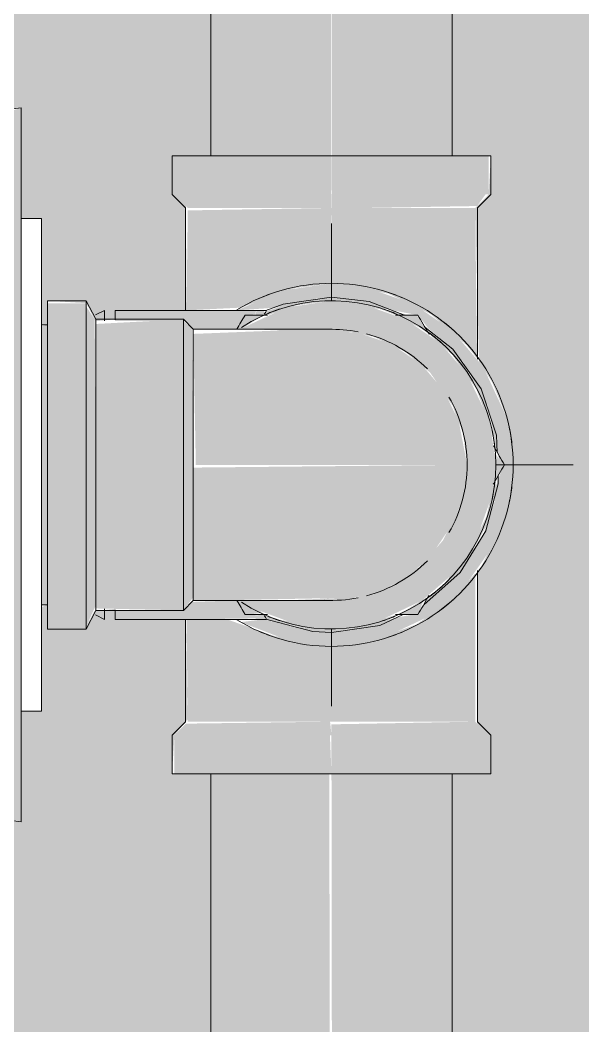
# Model space of a CAD drawing. Header units: metres. Extents: x 34 to 87, y -2.3 to 19.3.
# Drawn here: x 70.4488 to 70.5071, y 0.6419 to 0.7461 of the extents above; entities that cross this region are included whole.
import ezdxf

# ---------------------------------------------------------------- set-up
doc = ezdxf.new("R2010")
doc.units = ezdxf.units.M
for name, color, linetype, lineweight in [('P-PIPE', 7, 'Continuous', 5), ('P-PIPE-CNTR', 7, 'Continuous', 5), ('P-SANR-FIXT', 7, 'Continuous', 5), ('S-BEAM', 7, 'Continuous', 5)]:
    doc.layers.add(name, color=color, linetype=linetype, lineweight=lineweight)

# ---------------------------------------------------------------- blocks, each defined once
blk = doc.blocks.new('IFC_ifc-6-TÉRREO - 01')
at = {"layer": 'S-BEAM', "true_color": 0x767657}
h = blk.add_hatch(color=47, dxfattribs=at)
h.paths.add_polyline_path([(41.18261709470158, 0.3000000000000748), (41.33261709470194, 0.3000000000000726), (41.33261709470196, 2.775000000000077), (41.18261709470194, 2.775000000000079), (41.18261784034421, 1.83195042604519), (41.18671396389377, 1.83195042604519), (41.18671396389377, 1.836450426045189), (41.19071396389377, 1.836192486853614), (41.19171396389378, 1.834320657560977), (41.20104779117923, 1.834276681081775), (41.20110326988079, 1.834516637266006), (41.20104779117923, 1.84624882154602), (41.19986503541626, 1.847450426045184), (41.19986503541626, 1.851450426045187), (41.20361396389379, 1.851450426045187), (41.20361396389378, 2.120600000000077), (41.19911396389378, 2.120600000000077), (41.19911396389378, 2.134700000000076), (41.20034402427562, 2.134979892321835), (41.19969322484686, 2.134900000000065), (41.19160870073589, 2.134700000000076), (41.19071396389377, 2.133000000000065), (41.18671396389377, 2.133000000000065), (41.18671396389377, 2.167000000000066), (41.19071396389377, 2.167000000000066), (41.19171396389378, 2.165100000000064), (41.20081396389364, 2.165100000000064), (41.20181396389378, 2.164040000000076), (41.21000790868254, 2.162718523061313), (41.21662211826451, 2.159753486872171), (41.22247787791673, 2.154915982355199), (41.22659545773327, 2.149294611075399), (41.22931279287429, 2.142089328230863), (41.23015396389378, 2.135700000000075), (41.23311396389378, 2.134700000000076), (41.23311396389378, 2.120600000000077), (41.22861396389377, 2.120600000000077), (41.22861396389377, 1.851450426045187), (41.23261396389377, 1.851450426045187), (41.23205174002756, 1.847134315088156), (41.23098488843196, 1.846020456320466), (41.23098452430482, 1.829931132174746), (41.23015396389377, 1.828839788566027), (41.23103575768399, 1.827469123779898), (41.23253470294069, 1.823850349811931), (41.23311396389377, 1.819450426045188), (41.23210730057017, 1.814018661678947), (41.23015396389377, 1.810061063524352), (41.23015396389377, 1.809801923775809), (41.23118013660833, 1.808950426045184), (41.23118013660833, 1.792651457246465), (41.23236289237129, 1.791450426045184), (41.23236289237129, 1.787450426045185), (41.22861396389377, 1.787450426045185), (41.22861396389377, 1.751450425604936), (41.23261396389377, 1.751450425604936), (41.23205174002755, 1.747134314647907), (41.23098488843196, 1.746020455880214), (41.23098452430482, 1.729931131734495), (41.23018007577208, 1.728850425604935), (41.23103575768399, 1.727513790481134), (41.23253470294069, 1.723895016513171), (41.23311396389377, 1.719495092746426), (41.23210730057017, 1.714063328380188), (41.23015396389377, 1.710105730225594), (41.23015396389377, 1.709801923335557), (41.23118013660833, 1.708950425604935), (41.23118013660833, 1.692651456806214), (41.23236289237129, 1.691450425604934), (41.23236289237129, 1.687450425604933), (41.22861396389377, 1.687450425604933), (41.22861396389376, 0.732000000000074), (41.23261396389377, 0.732000000000074), (41.232363611149, 0.7280000000000749), (41.23098419540956, 0.7266000000000752), (41.23138483667956, 0.7107167851792716), (41.23276803369107, 0.708500000000075), (41.23427336942801, 0.7048657980480021), (41.23483286736035, 0.6993840106727296), (41.23413813768001, 0.6948077236320523), (41.2318168379679, 0.6898462098609484), (41.23116867410306, 0.6885549820057568), (41.23118013660832, 0.6732017079273026), (41.232363611149, 0.6720000000000746), (41.232363611149, 0.6680000000000734), (41.22861396389391, 0.6680000000000734), (41.22861396389391, 0.4673900000000761), (41.23261396389391, 0.4673900000000761), (41.23236361114915, 0.4633900000000749), (41.2309841954097, 0.4619900000000752), (41.2309841954097, 0.4469900000001197), (41.22994032485295, 0.4458900000001048), (41.23014315464808, 0.4233462917021553), (41.23040338305636, 0.4082500000000761), (41.23218803672253, 0.4032352380638564), (41.23261396389391, 0.4000000000000737), (41.23205174002768, 0.3957294857558859), (41.23040338305636, 0.3917500000000755), (41.22693928144122, 0.3876866914942953), (41.22358128582041, 0.3853863849646156), (41.21934920195768, 0.3839259271714619), (41.2152740468628, 0.383610577174988), (41.21048412933423, 0.3842156186525226), (41.18261709470158, 0.3827264791253885), (41.18261709470158, 0.3491383710591047)])
h.paths.add_polyline_path([(41.20207599982009, 0.4162091034555806), (41.20213130109373, 0.4460547062694034), (41.20124373237812, 0.4469900000000699), (41.20124373237812, 0.4619900000000752), (41.19986431663867, 0.4633900000000749), (41.19986431663867, 0.4673900000000761), (41.20361396389391, 0.4673900000000761), (41.20361396389391, 0.6680000000000734), (41.19961396389378, 0.6680000000000734), (41.19986431663853, 0.6720000000000833), (41.20124003513426, 0.6736505855314536), (41.20104779117922, 0.6840000000000741), (41.19371203962339, 0.6842688347746418), (41.19371203962339, 0.6850862241029007), (41.19156409121922, 0.6848487842057309), (41.19149461033486, 0.684718825009647), (41.19071396389377, 0.6832586797505158), (41.18671396389377, 0.6832586797505158), (41.18671396389377, 0.6854999997653645), (41.18611396457327, 0.6852775681357384), (41.18611396457327, 0.6744985631484578), (41.18401636664867, 0.6744653268042327), (41.18401636664867, 0.6630399860273184), (41.18261709470158, 0.6630399860273184), (41.18261709470158, 0.4171920363643271), (41.20207480200659, 0.4162091639610564)])
h.paths.add_polyline_path([(41.18671396389377, 0.7145000002347851), (41.18671396389377, 0.7170000000000752), (41.19071396389377, 0.7167413202496337), (41.19149461033361, 0.7152811749928285), (41.19160953773719, 0.7150662112209493), (41.19171396389378, 0.7148708893063811), (41.19371203962339, 0.7150662112209493), (41.19371203962339, 0.7160000000000755), (41.20111472761359, 0.7160000000000755), (41.20104779117922, 0.7267988651213173), (41.19986431663853, 0.7280000000000749), (41.19986431663853, 0.732000000000074), (41.20361396389378, 0.732000000000074), (41.20361396389379, 1.687450425604933), (41.19961396389378, 1.687450425604933), (41.20017618776, 1.691766385742178), (41.20124340348273, 1.692850425604934), (41.20081396389381, 1.704428881525554), (41.19160926433284, 1.704428881525554), (41.19071396389377, 1.702753031938), (41.18671396389377, 1.702753031938), (41.18671396389377, 1.706995092746427), (41.18261709470158, 1.706804814845713), (41.18261749252962, 0.7367927301741819), (41.18401636664867, 0.7369600139728679), (41.18401636664867, 0.7255014368516896), (41.18611396457327, 0.7255014368516896), (41.18611396457327, 0.7145000002347851)])
h.paths.add_polyline_path([(41.18463119869961, 1.731995092746428), (41.18671396389377, 1.731995092746428), (41.18671396389377, 1.736495092746427), (41.19071396389377, 1.736237153554853), (41.19171396389378, 1.734365324262212), (41.20104779117923, 1.734321347783013), (41.20110381257908, 1.734561303967245), (41.20104779117923, 1.746248821105768), (41.19986503541626, 1.747450425604933), (41.19986503541626, 1.751450425604934), (41.20361396389379, 1.751450425604934), (41.20361396389379, 1.787450426045185), (41.19961396389378, 1.787450426045185), (41.20017618776001, 1.791766386182429), (41.20124340348273, 1.792850426045183), (41.20081396389381, 1.804384214824316), (41.19160926433284, 1.804384214824316), (41.19071396389377, 1.802708365236762), (41.18671396389377, 1.802708365236762), (41.18671396389377, 1.806950426045189), (41.18261784034421, 1.806950426045189), (41.18261709470158, 1.731995092746428)])
h.paths.add_polyline_path([(41.20081396389376, 2.135182001427951), (41.20255236529268, 2.135700000000075), (41.20181396389378, 2.136438401398979), (41.20113040287021, 2.135579575348774)])
blk = doc.blocks.new('Joelho 90 com Bucha de Latao - Agua Fria_Soldavel - MEP - Tigre - Standard-V58-TÉRREO - 01')
at = {"layer": 'P-PIPE', "true_color": 0x009be6}
for points in [[(41.19071396389377, 0.7000000000000756), (41.19071396389377, 0.7167413202496346), (41.18671396389377, 0.7167413202496346), (41.18671396389377, 0.7000000000000756)], [(41.23253470294069, 0.7000000000000756), (41.23311396389378, 0.7000000000000756), (41.23253470294069, 0.7043999237668178), (41.23015396389378, 0.7093893625209118), (41.22739511209829, 0.7125883817895258), (41.22375260334057, 0.7150792190876424), (41.21965156475765, 0.7165342660108768), (41.21611396389377, 0.717000000000076), (41.21137735038909, 0.7162812775912237), (41.20686938758591, 0.7141510983687738), (41.20712727160701, 0.7140357239231071), (41.21841662314737, 0.7137368491582489), (41.22051388766052, 0.7132442677794741), (41.22373601883936, 0.7116970236612103), (41.22633473744459, 0.7095459415460939), (41.22864998246552, 0.7061097886094774), (41.22972803672239, 0.7032352380638561), (41.23015396389378, 0.7000000000000756), (41.23083639575811, 0.7000000000000756)], [(41.19071396389377, 0.7000000000000756), (41.19171396389378, 0.7000000000000756), (41.19160953773719, 0.71506621122095), (41.19071396389377, 0.7164207390469893), (41.19071396389377, 0.7018532748259645)], [(41.1997640376028, 0.7000000000000756), (41.20081396389378, 0.7000000000000756), (41.20081396389411, 0.71506621122095), (41.19171396389378, 0.7145898868352686), (41.19171396389378, 0.7000000000000756), (41.19575029314276, 0.7000000000000756)], [(41.20181396389378, 0.7000000000000756), (41.2016594556084, 0.7141985581364121), (41.20081396389411, 0.7148708893063819), (41.20081396389378, 0.7000000000000756)], [(41.23015396389378, 0.7000000000000756), (41.22926137578096, 0.7046337545754068), (41.2276576974043, 0.7077799259131926), (41.22541562693263, 0.7104082150420279), (41.2223550037025, 0.7124816525449852), (41.2188542499694, 0.7136937104632308), (41.21287250477296, 0.714000841577678), (41.20181396389378, 0.7135615986011735), (41.20207396389378, 0.7000000000000756), (41.22969712418413, 0.7000000000000756)], [(41.18671396389377, 0.6830000000000751), (41.19071396389377, 0.6832586797505167), (41.19071396389377, 0.7000000000000756), (41.18671396389377, 0.7000000000000756), (41.18671396389377, 0.6832586797505167)], [(41.19071396389377, 0.6832586797505167), (41.19171396389378, 0.6854101131646964), (41.19171396389378, 0.7000000000000756), (41.19071396389377, 0.7000000000000756), (41.19071396389377, 0.6840000000000749)], [(41.20081396389358, 0.6849337887792574), (41.20081396389378, 0.7000000000000735), (41.19171396389378, 0.699999052732349), (41.19171396389378, 0.6851291106937671), (41.19984960562849, 0.6849544877136079)], [(41.20081396389358, 0.6849337887792574), (41.20181396389378, 0.6863062891634113), (41.20181396389378, 0.7000000000000756), (41.20081396389378, 0.7000000000000756), (41.20081396389358, 0.6850187986698492)], [(41.20403989106529, 0.6859600000000762), (41.21798848202906, 0.6862360160664165), (41.21974778328703, 0.6864384013989798), (41.2232446387975, 0.687925927171463), (41.22620538842858, 0.6902897307516465), (41.22864998246308, 0.6938902113847873), (41.22969712418413, 0.6965299578966483), (41.23015396389378, 0.7000000000000756), (41.20181396389378, 0.6997162143053555), (41.20181396389365, 0.6859600000000762), (41.20379307406941, 0.6859600000000762)], [(41.21611396389377, 0.6830000000000751), (41.22051388766052, 0.6835792609531618), (41.22550332641462, 0.6859600000000762), (41.22870234568322, 0.6887188517955717), (41.23083639575811, 0.6915000000000775), (41.23268048192993, 0.6967073775904156), (41.23311396389378, 0.7000000000000756), (41.23015396389378, 0.7000000000000756), (41.22926137577596, 0.6953662454126834), (41.22762070757526, 0.6921299673570681), (41.2252118054619, 0.6894353872429052), (41.22236396389381, 0.6875220588879296), (41.21885424850633, 0.6863062891198995), (41.21236448384764, 0.6860067499659381), (41.2067245853471, 0.6859600122971304), (41.20761396389378, 0.6852775681357391), (41.21248014450054, 0.6834784013989765), (41.21609898189963, 0.6830019724170237)]]:
    blk.add_hatch(color=142, dxfattribs=at).paths.add_polyline_path(points)
at = {"layer": 'P-PIPE'}
for p, q in [((41.19071396389377, 0.717000000000076), (41.18671396389377, 0.717000000000076)), ((41.18671396389372, 0.7170000000000735), (41.18671396389372, 0.7000000000000735)), ((41.19171396389378, 0.7151000000000765), (41.19071396389377, 0.717000000000076)), ((41.19071396389372, 0.7000000000000736), (41.19071396389372, 0.7170000000000734)), ((41.20081396389378, 0.7151000000000765), (41.19171396389378, 0.7151000000000765)), ((41.19171396389372, 0.7000000000000735), (41.19171396389372, 0.7151000000000733)), ((41.20181396389393, 0.714040000000075), (41.20081396389361, 0.7151000000004382)), ((41.20081396389355, 0.7000000000000735), (41.20081396389355, 0.7151000000004355)), ((41.20181396389388, 0.7000000000000735), (41.20181396389388, 0.7140400000000734)), ((41.20181396389373, 0.7140400000000734), (41.20181396389373, 0.7000000000000735)), ((41.18671396389372, 0.7000000000000735), (41.18671396389372, 0.6830000000000733)), ((41.19071396389372, 0.6830000000000733), (41.19071396389372, 0.7000000000000735)), ((41.19171396389372, 0.6849000000000735), (41.19171396389372, 0.7000000000000735)), ((41.20081396389371, 0.6849000000002455), (41.20081396389371, 0.7000000000000735)), ((41.20181396389356, 0.6859600000000735), (41.20181396389356, 0.7000000000000735)), ((41.20181396389373, 0.7000000000000735), (41.20181396389373, 0.6859600000000735)), ((41.20081396389377, 0.6849000000002458), (41.20181396389361, 0.6859600000000762)), ((41.19071396389377, 0.6830000000000751), (41.19171396389378, 0.6849000000000747)), ((41.19171396389378, 0.6849000000000747), (41.20081396389378, 0.6849000000000747)), ((41.18671396389377, 0.6830000000000751), (41.19071396389377, 0.6830000000000751))]:
    blk.add_line(p, q, dxfattribs=at)
at = {"layer": 'P-PIPE', "flags": 128}
for points in [[(41.20181396389378, 0.714040000000075), (41.20238581137264, 0.714040000000075), (41.20295674401754, 0.714040000000075), (41.20352584845801, 0.714040000000075), (41.20409221424836, 0.714040000000075), (41.20465493532415, 0.714040000000075), (41.20521311145168, 0.714040000000075), (41.20576584966825, 0.714040000000075), (41.20631226571059, 0.714040000000075), (41.20685148542962, 0.714040000000075), (41.20738264618879, 0.714040000000075), (41.20790489824422, 0.714040000000075), (41.20841740610402, 0.714040000000075), (41.20891934986494, 0.714040000000075), (41.20940992652405, 0.714040000000075), (41.20988835126332, 0.714040000000075), (41.21035385870526, 0.714040000000075), (41.21080570413724, 0.714040000000075), (41.21124316470297, 0.714040000000075), (41.21166554055885, 0.714040000000075), (41.21207215599364, 0.714040000000075), (41.21246236050936, 0.714040000000075), (41.21283552986203, 0.714040000000075), (41.2131910670603, 0.714040000000075), (41.21352840332048, 0.714040000000075), (41.21384699897654, 0.714040000000075), (41.21414634434336, 0.714040000000075), (41.21442596053223, 0.714040000000075), (41.21468540021689, 0.714040000000075), (41.21492424834921, 0.714040000000075), (41.2151421228231, 0.714040000000075), (41.21533867508591, 0.714040000000075), (41.21551359069591, 0.714040000000075), (41.21566658982547, 0.714040000000075), (41.2157974277086, 0.714040000000075), (41.21590589503261, 0.714040000000075), (41.21599181827292, 0.714040000000075), (41.21605505997066, 0.714040000000075), (41.21609551895263, 0.714040000000075), (41.21611313049306, 0.714040000000075), (41.21611396389378, 0.714040000000075)], [(41.21611396389378, 0.6859600000000762), (41.21610252541902, 0.6859600000000762), (41.21606822829391, 0.6859600000000762), (41.21601112738649, 0.6859600000000762), (41.21593131404605, 0.6859600000000762), (41.21582891595691, 0.6859600000000762), (41.21570409693416, 0.6859600000000762), (41.21555705666162, 0.6859600000000762), (41.21538803037235, 0.6859600000000762), (41.21519728847237, 0.6859600000000762), (41.21498513610802, 0.6859600000000762), (41.21475191267783, 0.6859600000000762), (41.21449799128952, 0.6859600000000762), (41.21422377816317, 0.6859600000000762), (41.21392971198127, 0.6859600000000762), (41.21361626318699, 0.6859600000000762), (41.21328393323152, 0.6859600000000762), (41.21293325377192, 0.6859600000000762), (41.2125647858205, 0.6859600000000762), (41.21217911884737, 0.6859600000000762), (41.21177686983744, 0.6859600000000762), (41.21135868230331, 0.6859600000000762), (41.21092522525582, 0.6859600000000762), (41.21047719213378, 0.6859600000000762), (41.21001529969461, 0.6859600000000762), (41.20954028686769, 0.6859600000000762), (41.20905291357221, 0.6859600000000762), (41.20855395950146, 0.6859600000000762), (41.20804422287553, 0.6859600000000762), (41.20752451916429, 0.6859600000000762), (41.20699567978279, 0.6859600000000762), (41.20645855076125, 0.6859600000000762), (41.20591399139152, 0.6859600000000762), (41.2053628728524, 0.6859600000000762), (41.20480607681602, 0.6859600000000762), (41.20424449403725, 0.6859600000000762), (41.20367902292873, 0.6859600000000762), (41.20311056812362, 0.6859600000000762), (41.20254003902833, 0.6859600000000762), (41.20196834836771, 0.6859600000000762), (41.20181396389378, 0.6859600000000762)]]:
    blk.add_lwpolyline(points, dxfattribs=at)
at = {"layer": 'P-PIPE'}
for radius, start, end in [(0.01699999999999591, 0, 123.172175683538), (0.01699999999999291, 3.741829037015246e-13, 123.1721756835426), (0.01403999999999841, 78.68840559033333, 91.36566981354184), (0.01404000000000143, 78.68840559033559, 91.36566981354157), (0.01404000000000662, 44.99999999999985, 75.00000000001783), (0.01404000000000109, 44.99999999998841, 75.00000000001214), (0.01404000000000138, 0, 30.00000000001168), (0.01403999999999457, 0, 29.99999999999955), (0.01699999999999291, 236.8278243164571, 359.9999999999989), (0.01699999999999591, 236.8278243164614, 0), (0.01403999999999457, 329.9999999999993, 359.9999999999987), (0.01404000000000138, 329.9999999999876, 0), (0.01404000000000109, 284.9999999999874, 315.0000000000105), (0.01404000000000662, 284.999999999982, 314.9999999999998), (0.01404000000000052, 267.0499185720941, 281.3115883703052), (0.01404000000000016, 267.049918572094, 281.3115883703056)]:
    blk.add_arc((41.21611396389373, 0.7000000000000735), radius, start, end, dxfattribs=at)
blk = doc.blocks.new('AF_Registro de Pressão - Ø3_4_ _25mm_-3434113-TÉRREO - 01')
at = {"layer": 'P-PIPE', "true_color": 0xb08a71}
h = blk.add_hatch(color=23, dxfattribs=at)
h.paths.add_polyline_path([(41.21611396389377, 0.6826299645512253), (41.21609898189962, 0.6830019724170215), (41.21085267957383, 0.6839360481763902), (41.20916231159911, 0.684396418301165), (41.20937449355652, 0.6840000000000729), (41.21456466107428, 0.6827960304143674), (41.21609393534499, 0.6826321113608734)])
h.paths.add_polyline_path([(41.20949117943257, 0.7155000000000722), (41.21257636302988, 0.7165342660108747), (41.21611396389377, 0.717000000000074), (41.21611396389377, 0.7173700354489198), (41.21151810823341, 0.7166013494034775), (41.2093209687932, 0.7159000000000721), (41.20916231159911, 0.7155000000000722), (41.20947022870368, 0.7155000000000722)])
h = blk.add_hatch(color=23, dxfattribs=at)
h.paths.add_polyline_path([(41.21611396389377, 0.6826299645512253), (41.22096774689406, 0.6836390126548084), (41.22307539375663, 0.6845000000000749), (41.22236396389381, 0.6843455876204102), (41.21958953392801, 0.6834575674756205), (41.21611396389377, 0.6830000000000731)])
h.paths.add_polyline_path([(41.22571052020997, 0.6856217231174394), (41.22766059512437, 0.6871552444870694), (41.22967556249487, 0.6892488381433404), (41.23239524148492, 0.6941524626014214), (41.23326260363524, 0.6978175743109275), (41.23304874034572, 0.6983318932296682), (41.23280292155146, 0.6976373988492249), (41.23216178413101, 0.6946997705853478), (41.23015396389377, 0.6906106374792351), (41.2277704563216, 0.6876996299629635), (41.22587036696082, 0.6858985858113253)])
h.paths.add_polyline_path([(41.23343189994053, 0.701004454884861), (41.23328261784567, 0.7018810827898996), (41.2318397349285, 0.7071788223983885), (41.22886002276346, 0.7116970236612084), (41.22571052022657, 0.7143782768539597), (41.2265464276139, 0.7132396002986621), (41.22861396389376, 0.7113963295950985), (41.23113229387825, 0.7077856387453542), (41.23263556249487, 0.7036338193933126), (41.23311396389377, 0.7015551362714023), (41.23340783892562, 0.7010461297851641)])
h.paths.add_polyline_path([(41.2238080761826, 0.7155000000000722), (41.22372499421318, 0.7156013114532861), (41.21733654745595, 0.717160956179541), (41.21611396389377, 0.7173700354489198), (41.21611756715437, 0.717000000000074), (41.22130180343849, 0.7160943736457402), (41.22273674835498, 0.7155000000000722), (41.22372499421318, 0.7155000000000722)])
h = blk.add_hatch(color=23, dxfattribs=at)
h.paths.add_polyline_path([(41.20153902846688, 0.6840000000000729), (41.20827746853004, 0.6841000000000707), (41.20827746853004, 0.6845000000000749), (41.20713894612209, 0.6845451867794482), (41.20632210332832, 0.6859600000000742), (41.20165945560808, 0.68580144186375), (41.20081396389357, 0.6849337887792554), (41.19371203962338, 0.6849337887792555), (41.19371203962338, 0.684000000000073), (41.20124307458746, 0.6840000000000729)])
h.paths.add_polyline_path([(41.20632038094011, 0.7140370167361864), (41.20727512912894, 0.7155000000000722), (41.20827746853004, 0.7155966359133652), (41.20827746853004, 0.7160000000000742), (41.19371203962338, 0.7160000000000744), (41.19371203962338, 0.7149137758972542), (41.20100429694681, 0.7148708893063799), (41.20181396389381, 0.714040000000073), (41.20618618468591, 0.7140372317475612)])
h = blk.add_hatch(color=23, dxfattribs=at)
h.paths.add_polyline_path([(41.20916231159911, 0.6840000000000729), (41.2093209687932, 0.6841000000000707), (41.20908048576451, 0.6845000000000749), (41.20827746853004, 0.6843964183011672), (41.20827746853004, 0.6840000000000729)])
h.paths.add_polyline_path([(41.20908048576451, 0.7155000000000722), (41.20916231159911, 0.7160000000000742), (41.20827746853004, 0.7159000000000721), (41.20832615125548, 0.7155000000000722)])
h = blk.add_hatch(color=23, dxfattribs=at)
h.paths.add_polyline_path([(41.20761396389377, 0.6845000000000749), (41.20900143758336, 0.6847028577160736), (41.2067245853471, 0.6859600122971284), (41.20635756084609, 0.685898585777776), (41.20727848028717, 0.6845000000000749)])
h.paths.add_polyline_path([(41.20671987933574, 0.7140363766534933), (41.20827746853004, 0.7149972644834481), (41.20909396389377, 0.7155000000000722), (41.20713894612209, 0.7154548132206989), (41.20632038094011, 0.7140370167361864)])
h = blk.add_hatch(color=23, dxfattribs=at)
h.paths.add_polyline_path([(41.22313396389377, 0.6845000000000749), (41.22511498237554, 0.6845902213303611), (41.22565990543979, 0.6860801473118449), (41.22375260334057, 0.6849207809125067), (41.22286396389377, 0.6845000000000749)])
h.paths.add_polyline_path([(41.23284874988303, 0.6979854995872754), (41.23401182223865, 0.7000000000000736), (41.23294701539722, 0.7012680997293478), (41.23301657668458, 0.6992602707053079), (41.23289435347121, 0.6983318932296682)])
h.paths.add_polyline_path([(41.22622596542183, 0.7134854995872697), (41.2249519941299, 0.7155000000000722), (41.22273674835498, 0.7155000000000722), (41.225423290019, 0.7141014140864431), (41.22612679125606, 0.7135615986011715)])
blk.add_hatch(color=23, dxfattribs=at).paths.add_polyline_path([(41.18671396389377, 0.6854999997653634), (41.18671396389377, 0.714500000234784), (41.18611396457326, 0.7143393269710762), (41.18611396457327, 0.6854999997653634)])
at = {"layer": 'P-SANR-FIXT', "true_color": 0xe1e1e1}
for points in [[(41.18261709470157, 0.7000000000000716), (41.18401636664866, 0.7000000518758133), (41.18401636664866, 0.7369600139728668), (41.18261749252962, 0.7365914037499975), (41.18261712826725, 0.7018430615513251)], [(41.18401636664866, 0.6630399860273174), (41.18401636664866, 0.7000000000000716), (41.18261709470157, 0.7000000000000716), (41.18261672201881, 0.6632073619672281)]]:
    blk.add_hatch(color=254, dxfattribs=at).paths.add_polyline_path(points)
at = {"layer": 'P-PIPE'}
for p, q in [((41.18611396457326, 0.7255014368516884), (41.18401636664866, 0.7255014368516884)), ((41.18611396457322, 0.6744985631484576), (41.18611396457322, 0.7255014368516899)), ((41.19169018879996, 0.7155374086102676), (41.19261443834892, 0.7160000000000744)), ((41.19261443834888, 0.7148996538764132), (41.19261443834888, 0.7160000000000735)), ((41.19261443834888, 0.7148996538764132), (41.19261443834888, 0.7160000000000735)), ((41.20827746853004, 0.7160000000000742), (41.19371203962338, 0.7160000000000744)), ((41.19371203962334, 0.7160000000000738), (41.19371203962334, 0.7150276871721012)), ((41.20937449355652, 0.7160000000000742), (41.20827746853004, 0.7160000000000742)), ((41.18671396389377, 0.714500000234784), (41.18611396457326, 0.714500000234784)), ((41.18611396457327, 0.6854999997653634), (41.18671396389377, 0.6854999997653634)), ((41.19261443834892, 0.684000000000073), (41.19169018879996, 0.6844625913898799)), ((41.19261443834888, 0.6840000000000737), (41.19261443834888, 0.685100346123698)), ((41.19261443834888, 0.6840000000000737), (41.19261443834888, 0.685100346123698)), ((41.19371203962334, 0.6849723128280559), (41.19371203962334, 0.6840000000000738)), ((41.19371203962338, 0.684000000000073), (41.20827746853004, 0.6840000000000729)), ((41.20827746853004, 0.6840000000000729), (41.20937449355652, 0.6840000000000729)), ((41.18401636664866, 0.6744985631484567), (41.18611396457327, 0.6744985631484567))]:
    blk.add_line(p, q, dxfattribs=at)
at = {"layer": 'P-PIPE', "flags": 128}
for points in [[(41.21611396389378, 0.7173700354489198), (41.21112016520325, 0.7166367095946032), (41.20930556221279, 0.7159801063215163)], [(41.22367117098756, 0.7155000000000722), (41.21999760097485, 0.716930312888992), (41.21611396389378, 0.7173700354489198)], [(41.23326638484212, 0.7012911354447184), (41.23320687875144, 0.7030903710397197), (41.23159678605335, 0.7078740300653633), (41.22867938988765, 0.7119928395756958), (41.22578141006053, 0.7142554920598023)], [(41.22567990621236, 0.6855013490610518), (41.22944434247059, 0.6888636119638766), (41.232083218417, 0.6931661839748465), (41.23337371862168, 0.6980457742641825), (41.23334716105506, 0.6988487730602689)], [(41.21611396389378, 0.6826299645512253), (41.2211077625843, 0.6833632904055438), (41.22353856564772, 0.6845000000000749)], [(41.20930556221279, 0.6840198936786308), (41.21418719940066, 0.6827371581111417), (41.21611396389378, 0.6826299645512253)]]:
    blk.add_lwpolyline(points, dxfattribs=at)
at = {"layer": 'P-PIPE'}
for points in [[(41.20937449355647, 0.7160000000000736), (41.20941587642261, 0.7160000000000736), (41.20934514910348, 0.7158624649673021), (41.20916231159906, 0.7156035816989806)], [(41.20632052930284, 0.7140372737080725), (41.20660474256687, 0.7145295455215509), (41.2068862166105, 0.7150170728661236), (41.20716503472129, 0.7155000000000735)], [(41.20716503472129, 0.6845000000000736), (41.20689077388989, 0.684975033694585), (41.20661394323848, 0.6854545184479075), (41.20633446349714, 0.6859385915596123)], [(41.20916231159906, 0.6843964183011665), (41.20934514910348, 0.6841375350328449), (41.20941587642261, 0.6840000000000735), (41.20937449355647, 0.6840000000000735)]]:
    blk.add_open_spline(points, degree=3, dxfattribs=at)
for points, knots in [([(41.20716503472129, 0.7155000000000735), (41.20762289274027, 0.7155000000000735), (41.20832186846943, 0.7155000000000735), (41.20910448469242, 0.7155000000000735), (41.20941101827571, 0.7155000000000735), (41.20947613301481, 0.7155000000000735)], [0, 0, 0, 0, 0.1666666666666667, 0.25, 0.2724075779485653, 0.2724075779485653, 0.2724075779485653, 0.2724075779485653]), ([(41.22275179477263, 0.7155000000000735), (41.22281690951174, 0.7155000000000735), (41.22312344309503, 0.7155000000000735), (41.22390605931802, 0.7155000000000735), (41.22460503504718, 0.7155000000000735), (41.22506289306617, 0.7155000000000735)], [0.7275924220514459, 0.7275924220514459, 0.7275924220514459, 0.7275924220514459, 0.75, 0.8333333333333333, 1, 1, 1, 1]), ([(41.22506289306617, 0.7155000000000735), (41.22541671526717, 0.7148871619710908), (41.22579971028473, 0.7142237951416308), (41.22618779242672, 0.7135516171541861), (41.22621303989869, 0.7135078872499757)], [0, 0, 0, 0, 0.125, 0.133690243125908, 0.133690243125908, 0.133690243125908, 0.133690243125908]), ([(41.23286748906374, 0.7019820431997179), (41.23289323705873, 0.7019374463642053), (41.23328153158117, 0.7012649005230438), (41.233662379854, 0.7006052519645188), (41.23401182223861, 0.7000000000000737)], [0.8661342536531185, 0.8661342536531185, 0.8661342536531185, 0.8661342536531185, 0.875, 1, 1, 1, 1]), ([(41.23401182223861, 0.7000000000000737), (41.2336580000376, 0.699387161971091), (41.23327500502004, 0.6987237951416309), (41.23288692287805, 0.6980516171541862), (41.23286167540608, 0.6980078872499758)], [0, 0, 0, 0, 0.125, 0.133690243125908, 0.133690243125908, 0.133690243125908, 0.133690243125908]), ([(41.22620722624102, 0.6864820431997168), (41.22618147824603, 0.6864374463642047), (41.2257931837236, 0.6857649005230432), (41.22541233545077, 0.6851052519645187), (41.22506289306617, 0.6845000000000736)], [0.8661342536531839, 0.8661342536531839, 0.8661342536531839, 0.8661342536531839, 0.875, 1, 1, 1, 1]), ([(41.20947613301481, 0.6845000000000736), (41.20941101827571, 0.6845000000000736), (41.20910448469242, 0.6845000000000736), (41.20832186846943, 0.6845000000000736), (41.20762289274027, 0.6845000000000736), (41.20716503472129, 0.6845000000000736)], [0.727592422051446, 0.727592422051446, 0.727592422051446, 0.727592422051446, 0.75, 0.8333333333333333, 1, 1, 1, 1]), ([(41.22506289306617, 0.6845000000000736), (41.22460503504718, 0.6845000000000736), (41.22390605931802, 0.6845000000000736), (41.22312344309503, 0.6845000000000736), (41.22281690951174, 0.6845000000000736), (41.22275179477263, 0.6845000000000736)], [0, 0, 0, 0, 0.1666666666666667, 0.25, 0.2724075779485653, 0.2724075779485653, 0.2724075779485653, 0.2724075779485653])]:
    blk.add_open_spline(points, degree=3, knots=knots, dxfattribs=at)
at = {"layer": 'P-SANR-FIXT'}
for p, q in [((41.18401636664866, 0.7369600139728668), (41.1826174764312, 0.7367927282490575)), ((41.18401636664861, 0.7369600139728659), (41.18401636664861, 0.7000000000000919)), ((41.18401636664861, 0.7000000000000919), (41.18401636664861, 0.6630399860273181)), ((41.18261671297211, 0.6632073630490729), (41.18401636664866, 0.6630399860273174))]:
    blk.add_line(p, q, dxfattribs=at)
blk = doc.blocks.new('AN_AF_Soldavel_Adaptador Curto com Bolsa e Rosca - Standard-3502186-TÉRREO - 01')
at = {"layer": 'P-PIPE'}
for radius, start, end in [(0.01700000000000509, 107.9766967579357, 113.3537822829391), (0.01700000000000022, 66.6462177170551, 72.02330324208229), (0.01699999999999601, 47.97842997240492, 53.35430296592976), (0.01699999999999745, 6.646740794459788, 12.02503591957511), (0.01699999999999498, 347.9801637233103, 353.3548212500266), (0.01699999999999817, 306.6472662615199, 312.0267680595223), (0.01699999999999887, 246.6446628692306, 252.0206803273047), (0.01699999999999578, 287.9793196727237, 293.3553371307503)]:
    blk.add_arc((41.21611396389373, 0.7000000000000737), radius, start, end, dxfattribs=at)
blk = doc.blocks.new('AN_AF_Soldavel_Luva com Bucha de Latao - Standard-3434359-TÉRREO - 01')
at = {"layer": 'P-PIPE', "true_color": 0x009be6}
blk.add_hatch(color=142, dxfattribs=at).paths.add_polyline_path([(41.21611396389377, 0.6812000000000735), (41.2209797619417, 0.681840594465839), (41.22640011286662, 0.6843986884311654), (41.2294370518434, 0.6867448122015632), (41.23276803369106, 0.6915000000000755), (41.234273369428, 0.6951342019521441), (41.23491396389377, 0.7000000000000736), (41.234273369428, 0.7048657980480009), (41.23179778473824, 0.7101786207915176), (41.22861396389376, 0.7139025639284908), (41.22461396389377, 0.7166540697973532), (41.2199358908268, 0.7182968337737441), (41.21611396389377, 0.7188000000000736), (41.21095262371132, 0.7180369879739393), (41.20634739580018, 0.7160000000000742), (41.21037715651628, 0.7162812775912216), (41.21456466104766, 0.7172039695892838), (41.21611877658031, 0.717369212410714), (41.22211372180607, 0.7160681763987043), (41.22506289306621, 0.7155000000000722), (41.2261599909344, 0.7141014140864431), (41.22765041874473, 0.7128544933143898), (41.22967556249487, 0.710751161901958), (41.23227512182999, 0.7061652769235742), (41.23373930209821, 0.6995279812707614), (41.23328992574244, 0.6983318932296682), (41.23300116686374, 0.6962280060127146), (41.23183688349888, 0.6928164707704061), (41.22885107968676, 0.6882944186995034), (41.22456918395525, 0.6845000000000749), (41.22313396389377, 0.684235848029344), (41.21733654741223, 0.6828390438263583), (41.21538874570174, 0.6827076988608207), (41.21142731865912, 0.6834241198574389), (41.20916231159911, 0.6840000000000729), (41.20671396389377, 0.6837187224089255), (41.21171404012703, 0.6817792609531581), (41.2160744659092, 0.6812052000083922)])
at = {"layer": 'P-PIPE'}
for radius, start, end in [(0.01879999999999882, 89.9999999999998, 121.4121920155596), (0.01879999999999171, 269.9999999999996, 90), (0.01880000000000594, 107.9766967579412, 113.3537822829031), (0.01879999999999898, 66.64621771713242, 72.02330324205242), (0.01880000000000348, 47.97842997243539, 53.35430296590155), (0.01879999999999876, 6.646740794446538, 12.02503591957571), (0.01879999999999604, 347.9801637233098, 353.354821250037), (0.01880000000000349, 306.6472662615688, 312.0267680594903), (0.01879999999999876, 238.5878079844413, 269.9999999999996), (0.01879999999999806, 246.6446628693159, 252.0206803272315), (0.01880000000000184, 287.9793196727408, 293.3553371306826)]:
    blk.add_arc((41.21611396389373, 0.7000000000000736), radius, start, end, dxfattribs=at)

msp = doc.modelspace()

# ---------------------------------------------------------------- hatches: boundary and pattern name
at = {"layer": 'P-PIPE', "true_color": 0x00ffff}
for points in [[(70.47281268160614, 0.732000000000074), (70.48106268160615, 0.732000000000074), (70.48100994297366, 1.687450425604933), (70.46856268160616, 1.687450425604933), (70.46861427707485, 0.732000000000074), (70.47229410860467, 0.732000000000074)], [(70.49356268160614, 0.732000000000074), (70.49350846592326, 1.687450425604933), (70.48106268160615, 1.687450425604933), (70.48111542023864, 0.732000000000074), (70.49355573843346, 0.732000000000074)], [(70.47281268160629, 0.4673900000000761), (70.48106268160615, 0.4673900000000761), (70.48084300578975, 0.6680000000000734), (70.4685626816063, 0.6680000000000734), (70.46861427707499, 0.4673900000000761), (70.47244657987338, 0.4673900000000761)], [(70.49356268160628, 0.4673900000000761), (70.49351108613743, 0.6680000000000734), (70.48106268160615, 0.6680000000000734), (70.48134102860342, 0.4673900000000761), (70.49351108613757, 0.4673900000000761)]]:
    msp.add_hatch(color=4, dxfattribs=at).paths.add_polyline_path(points)
at = {"layer": 'P-PIPE', "true_color": 0x69503c}
for points in [[(70.4714586623818, 0.7280000000000749), (70.48106268160615, 0.7280000000000749), (70.48106268160615, 0.732000000000074), (70.46456268160617, 0.732000000000074), (70.46481303435091, 0.7280000000000749), (70.47135884568192, 0.7280000000000749)], [(70.48728457280325, 0.7280000000000749), (70.49731232886138, 0.7280000000000749), (70.49731232886138, 0.732000000000074), (70.48106268160615, 0.732000000000074), (70.4811023174728, 0.7280000000000749), (70.4867064461177, 0.7280000000000749)], [(70.46677257266884, 0.7266000000000731), (70.48106268160615, 0.7266000000000752), (70.48106268160615, 0.7280000000000749), (70.46481303435091, 0.7280000000000749), (70.46619245009038, 0.7266000000000731), (70.46664130715445, 0.7266000000000731)], [(70.4843118565753, 0.7266000000000752), (70.4961326428174, 0.7268027101516609), (70.49700045773993, 0.7280000000000749), (70.48106268160615, 0.7280000000000749), (70.48109773150476, 0.7266000000000752), (70.48429791966993, 0.7266000000000752)], [(70.46606344532597, 0.7160000000000755), (70.47166268160615, 0.7162812775912228), (70.47724075467312, 0.7182968337737453), (70.48106268160615, 0.7188000000000748), (70.48106268160615, 0.7266000000000752), (70.46618940084122, 0.7263494507957001), (70.46610495854247, 0.7194110375463619)], [(70.49612287448028, 0.7109913485856927), (70.49593291312195, 0.7266000000000752), (70.48106268160615, 0.7266000000000752), (70.48107217701646, 0.718798749905595), (70.48695627523203, 0.7177336786665753), (70.49134883072978, 0.7156013114532873), (70.49503565777698, 0.7124082369792037), (70.49600507748488, 0.711144864618953)], [(70.48106268160615, 0.6734000000000743), (70.49593357091246, 0.6734000000000743), (70.49593357091246, 0.6887619462017045), (70.49372564874508, 0.6862224851555188), (70.48982783133769, 0.683455758817648), (70.48488392571609, 0.6817030763310394), (70.48106268160615, 0.6812000000000747), (70.48106268160615, 0.6808409681206045)], [(70.47166268160615, 0.6734000000000743), (70.48106268160615, 0.6734000000000743), (70.48102318362157, 0.6812052000083935), (70.47516794724285, 0.6822667938424815), (70.47023736405895, 0.6840000000000741), (70.46606322061491, 0.6840000000000741), (70.46619179229984, 0.6734000000000743), (70.47135594391574, 0.6734000000000743)], [(70.46481303435091, 0.6720000000000746), (70.48106268160615, 0.6720000000000746), (70.48091668587725, 0.6734000000000743), (70.46599283524571, 0.6731979776828066), (70.46512490547238, 0.6723166760129977)], [(70.49405629418459, 0.6720000000000746), (70.49731232886138, 0.6720000000000746), (70.49593357091246, 0.6734000000000743), (70.48106268160615, 0.6731269542354542), (70.48106268160615, 0.6720000000000746), (70.49356268160628, 0.6720000000000746)], [(70.48106268160615, 0.6680000000000734), (70.48089758363234, 0.6720000000000746), (70.46481303435091, 0.6720000000000746), (70.46481303435091, 0.6680000000000734), (70.48084300578975, 0.6680000000000734)], [(70.49405629418459, 0.6680000000000734), (70.49756268160615, 0.6680000000000734), (70.49731232886138, 0.6720000000000746), (70.48106268160615, 0.6720000000000746), (70.48106268160615, 0.6680000000000734), (70.49356268160628, 0.6680000000000734)]]:
    msp.add_hatch(color=27, dxfattribs=at).paths.add_polyline_path(points)

# ---------------------------------------------------------------- linework, layer by layer
at = {"layer": 'P-PIPE'}
for p, q in [((70.46856268160616, 1.687450425604933), (70.46856268160616, 0.732000000000074)), ((70.49356268160614, 0.732000000000074), (70.49356268160615, 1.687450425604933)), ((70.46456268160617, 0.732000000000074), (70.46456268160617, 0.7280000000000749)), ((70.4810626816061, 0.7320000000000736), (70.46456268160611, 0.7320000000000736)), ((70.4975626816061, 0.7320000000000736), (70.4810626816061, 0.7320000000000736)), ((70.49756268160615, 0.7280000000000749), (70.49756268160615, 0.732000000000074)), ((70.46456268160617, 0.7280000000000749), (70.46596268160616, 0.7266000000000752)), ((70.49616268160615, 0.7266000000000752), (70.49756268160615, 0.7280000000000749)), ((70.46596268160616, 0.7266000000000752), (70.46596268160616, 0.7160000000000755)), ((70.49616268160615, 0.7109394709292383), (70.49616268160615, 0.7266000000000752)), ((70.49616268160615, 0.6734000000000743), (70.49616268160615, 0.6890605290709113)), ((70.46596268160616, 0.6840000000000741), (70.46596268160616, 0.6734000000000743)), ((70.46596268160616, 0.6734000000000743), (70.46456268160617, 0.6720000000000746)), ((70.49756268160615, 0.6720000000000746), (70.49616268160615, 0.6734000000000743)), ((70.46456268160617, 0.6720000000000746), (70.46456268160617, 0.6680000000000734)), ((70.49756268160615, 0.6680000000000734), (70.49756268160615, 0.6720000000000746)), ((70.46456268160611, 0.6680000000000735), (70.4810626816061, 0.6680000000000735)), ((70.46856268160629, 0.6680000000000734), (70.46856268160629, 0.4673900000000761)), ((70.4810626816061, 0.6680000000000735), (70.4975626816061, 0.6680000000000735)), ((70.49356268160629, 0.4673900000000761), (70.49356268160628, 0.6680000000000734))]:
    msp.add_line(p, q, dxfattribs=at)
at = {"layer": 'P-PIPE-CNTR'}
for p, q in [((70.4810626816061, 0.7170000000000734), (70.4810626816061, 0.7250000000000735)), ((70.4810626816061, 0.7188000000000737), (70.4810626816061, 0.7250000000000736)), ((70.49806268160611, 0.7000000000000732), (70.5060626816061, 0.7000000000000732)), ((70.49986268160612, 0.7000000000000735), (70.5060626816061, 0.7000000000000735)), ((70.4810626816061, 0.6750000000000734), (70.4810626816061, 0.6830000000000743)), ((70.4810626816061, 0.6750000000000735), (70.4810626816061, 0.6812000000000755))]:
    msp.add_line(p, q, dxfattribs=at)

# ---------------------------------------------------------------- block references
at = {"lineweight": 5}
msp.add_blockref('IFC_ifc-6-TÉRREO - 01', (29.26494871771238, 0), dxfattribs=at)
at = {"layer": 'P-PIPE'}
for name in ['AF_Registro de Pressão - Ø3_4_ _25mm_-3434113-TÉRREO - 01', 'AN_AF_Soldavel_Luva com Bucha de Latao - Standard-3434359-TÉRREO - 01', 'Joelho 90 com Bucha de Latao - Agua Fria_Soldavel - MEP - Tigre - Standard-V58-TÉRREO - 01', 'AN_AF_Soldavel_Adaptador Curto com Bolsa e Rosca - Standard-3502186-TÉRREO - 01']:
    msp.add_blockref(name, (29.26494871771238, 0), dxfattribs=at)

doc.saveas('drawing.dxf')
